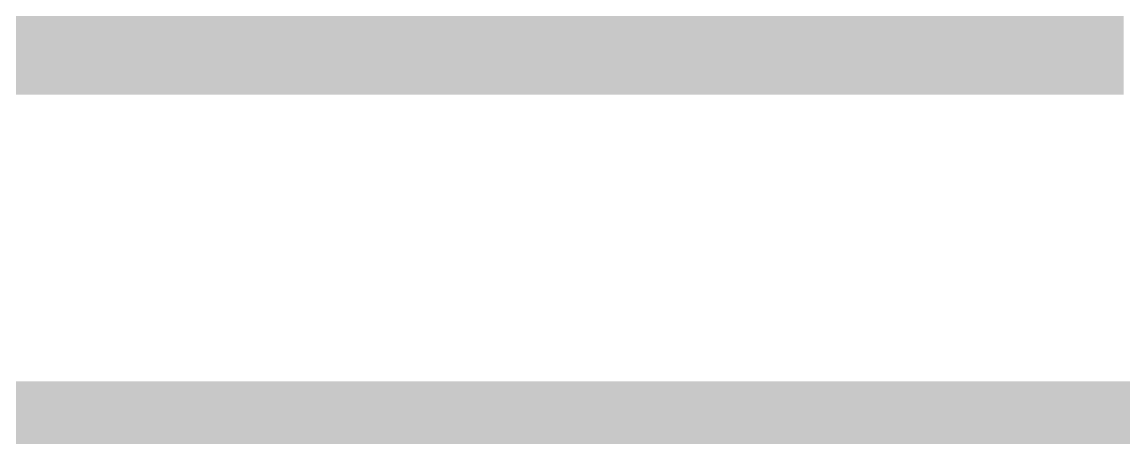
# Model space of a CAD drawing. Header units: millimetres. Extents: x -0.19 to 3.91, y -0.06 to 2.26.
# Drawn here: x 1.0373 to 1.245, y -0.0059 to 0.0737 of the extents above; entities that cross this region are included whole.
import ezdxf

# ---------------------------------------------------------------- set-up
doc = ezdxf.new("R2010")
doc.units = ezdxf.units.MM
doc.layers.add('PCB_KUR_GKO', color=130, linetype='CONTINUOUS', lineweight=0)
doc.layers.add('PCB_KUR_GTL', color=30, linetype='CONTINUOUS', lineweight=0)

msp = doc.modelspace()

# ---------------------------------------------------------------- linework, layer by layer
at = {"layer": 'PCB_KUR_GKO', "lineweight": 211, "const_width": 0.0118}
msp.add_lwpolyline([(0, 0), (2.3622, 0)], dxfattribs=at)
at = {"layer": 'PCB_KUR_GTL'}
for points in [[(0.1642, 0.0712), (0.1683, 0.0845), (1.2449, 0.0712), (1.2449, 0.0845)], [(0.1605, 0.0643), (0.1642, 0.0712), (1.2449, 0.0643), (1.2449, 0.0712)], [(0.1631, 0.06), (0.1605, 0.0643), (1.2449, 0.06), (1.2449, 0.0643)]]:
    msp.add_solid(points, dxfattribs=at)

doc.saveas('drawing.dxf')
